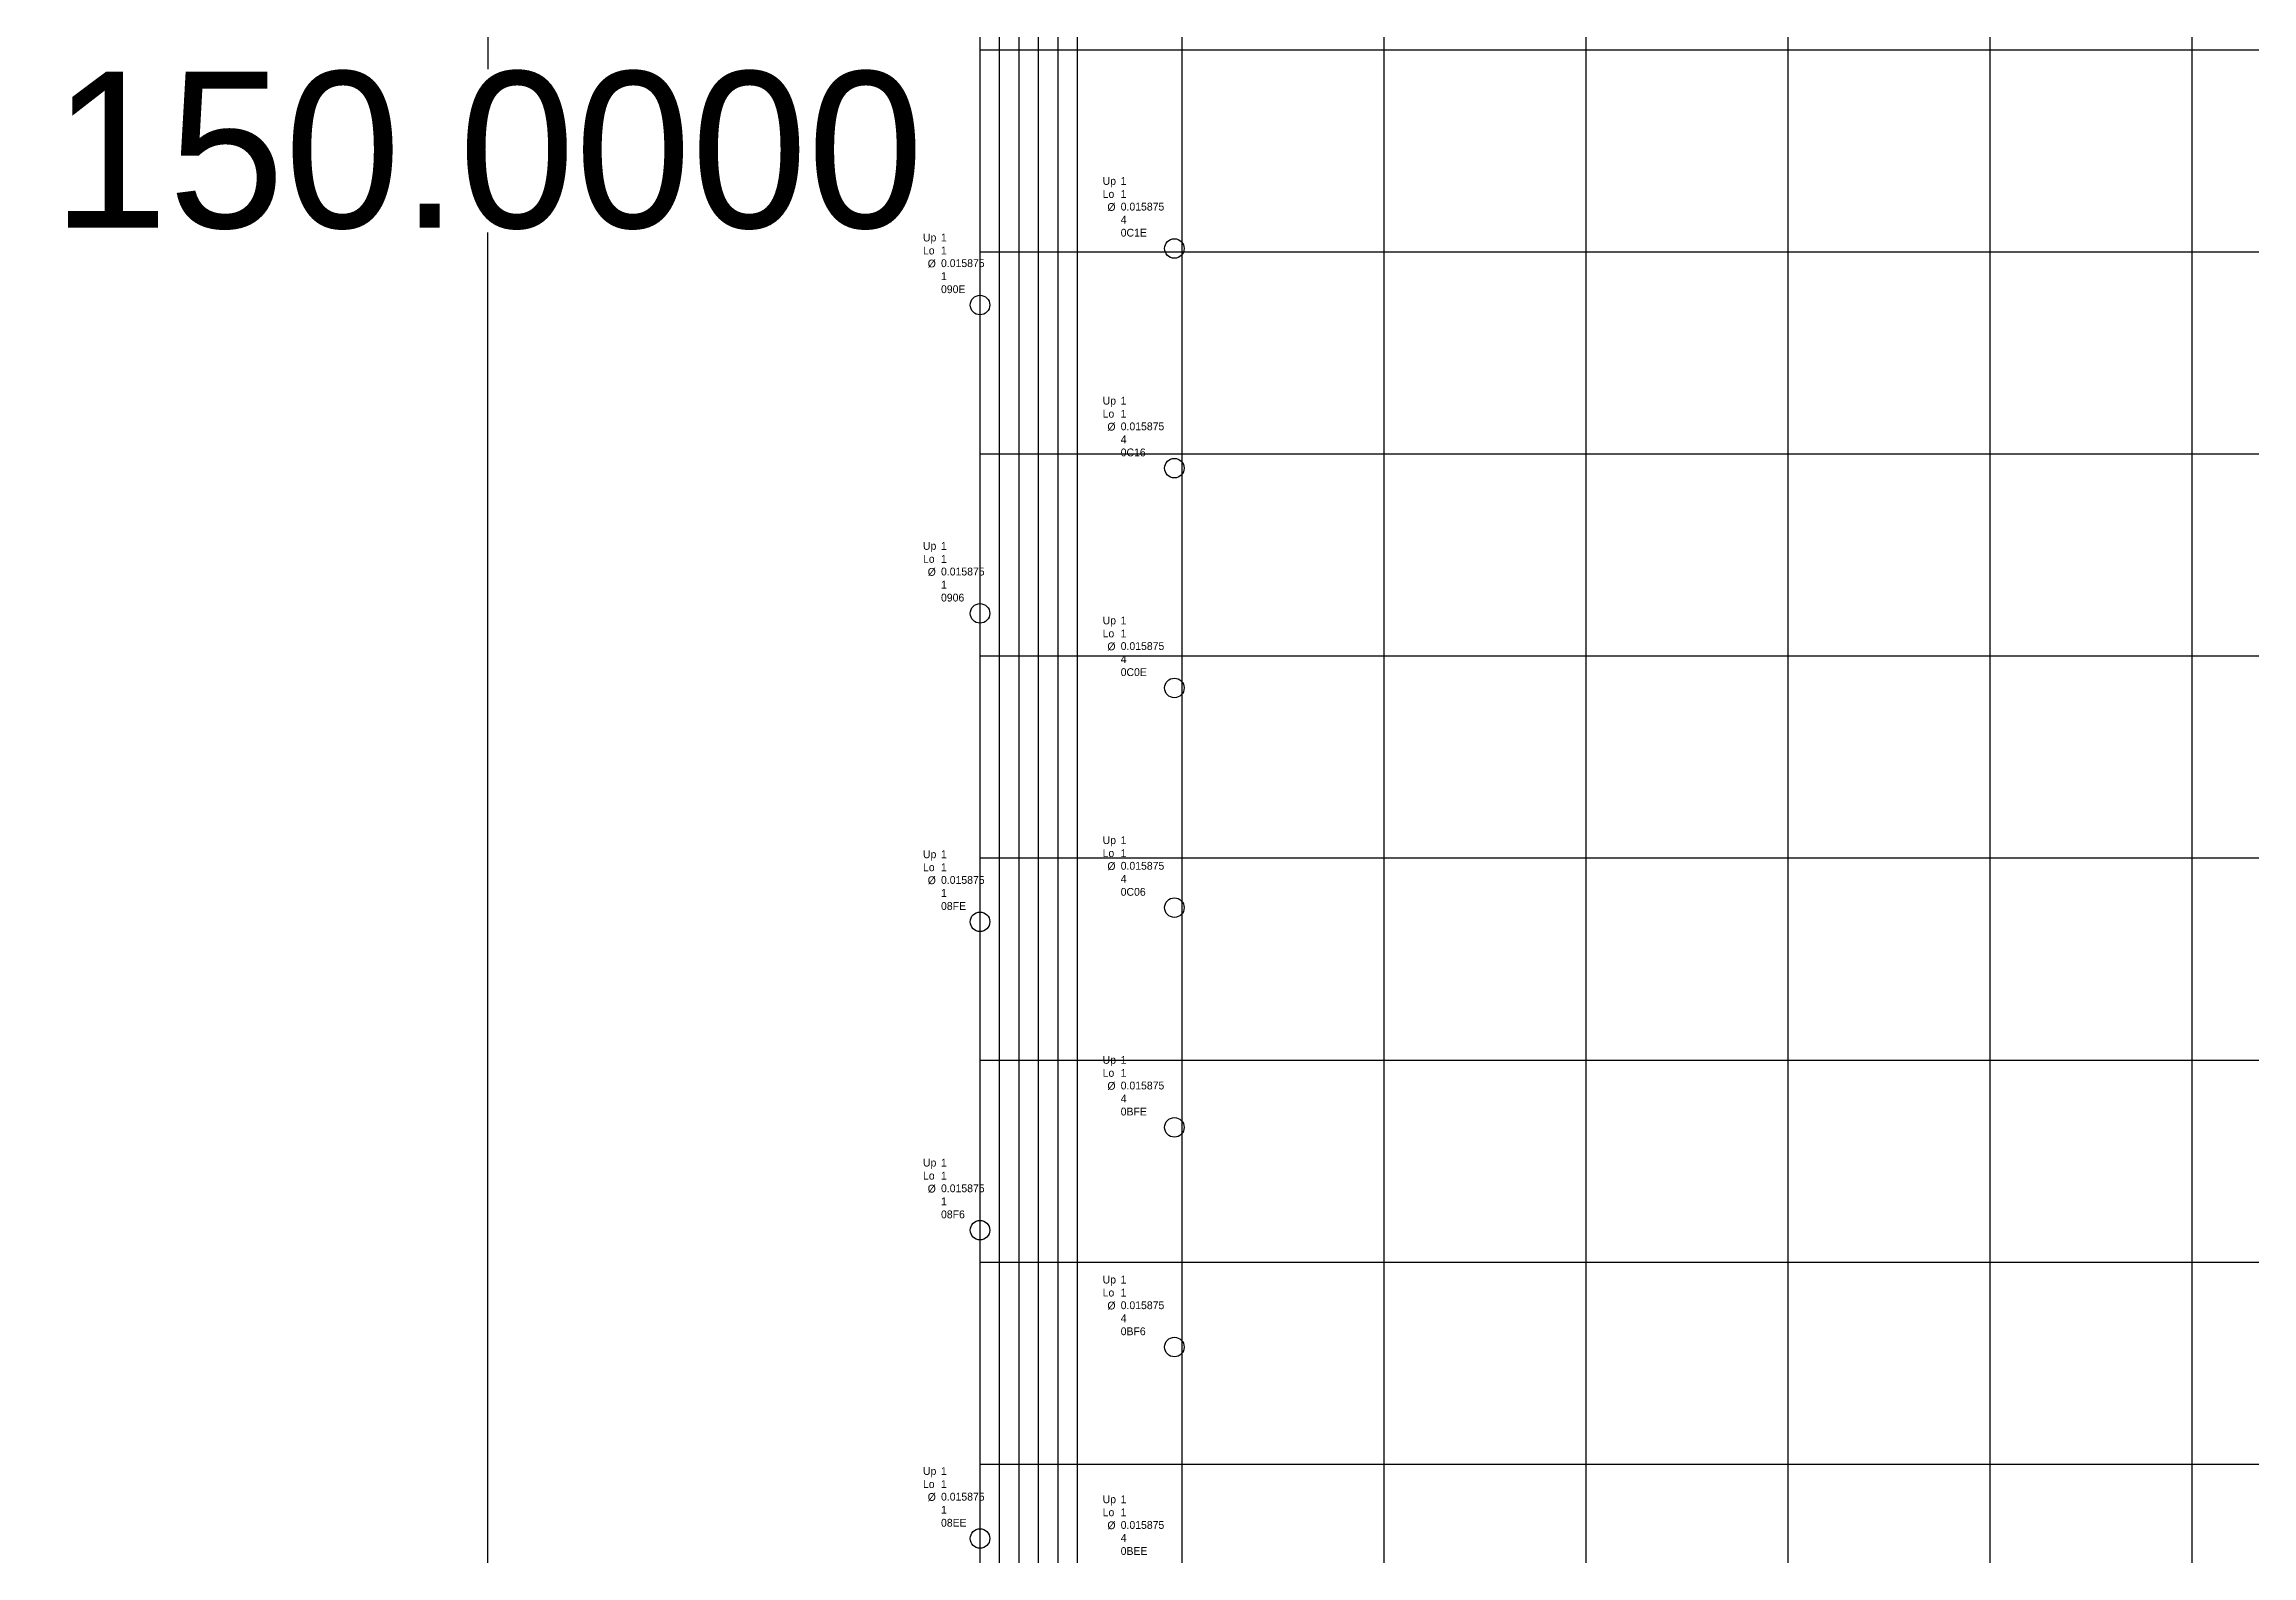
# Model space of a CAD drawing. Extents: x -24 to 199, y -12 to 167.
# Drawn here: x -24 to 32.6, y 39 to 77.7 of the extents above; entities that cross this region are included whole.
import ezdxf

# ---------------------------------------------------------------- set-up
doc = ezdxf.new("R2010")
doc.units = 0
doc.header["$MEASUREMENT"] = 0
doc.layers.get('0').update_dxf_attribs({"linetype": 'CONTINUOUS'})
doc.layers.get('Defpoints').update_dxf_attribs({"linetype": 'CONTINUOUS'})
doc.layers.add('PRIMARY', color=1, linetype='CONTINUOUS')
doc.layers.add('PRIMARYDATA', color=1, linetype='CONTINUOUS')
doc.dimstyles.get("Standard").update_dxf_attribs({"dimtxt": 0.18, "dimasz": 0.18, "dimexe": 0.18, "dimexo": 0.0625, "dimgap": 0.09, "dimtad": 0, "dimtih": 1, "dimtoh": 1, "dimdec": 4, "dimzin": 0, "dimdsep": 46, "dimtxsty": 'Standard', "dimcen": 0.09, "dimadec": 0, "dimazin": 0, "dimtfac": 1, "dimtdec": 4, "dimtofl": 0, "dimtmove": 0, "dimatfit": 3, "dimfxl": 1, "dimtolj": 1, "dimtzin": 0, "dimarcsym": 0})

# ---------------------------------------------------------------- blocks, each defined once
blk = doc.blocks.new('CY_ROD')
for s, p in [('Up', (-0.46, 1.328)), ('Lo', (-0.46, 0.995)), ('%%c', (-0.339, 0.663))]:
    blk.add_text(s, height=0.2).set_placement(p)
at = {"layer": 'PRIMARYDATA', "linetype": 'Continuous'}
for tag, p in [('@UPPER', (-0.001, 1.327)), ('@LOWER', (-0.001, 0.994)), ('@DIAM', (0.002, 0.671)), ('@GROUP', (0.002, 0.337)), ('@HANDLE', (0.002, 0.004))]:
    blk.add_attdef(tag, p, '', height=0.2, dxfattribs=at)
blk = doc.blocks.new('*D4')
at = {"layer": 'Defpoints', "color": 0, "linetype": 'Continuous', "transparency": 16777216}
for p in [(-12.6, 150), (0, 150), (0, 0)]:
    blk.add_point(p, dxfattribs=at)
at = {"layer": 'PRIMARY', "color": 170, "linetype": 'Continuous', "transparency": 16777216}
for p, q in [((-0.0625, 150), (-12.78, 150)), ((-0.0625, 0), (-12.78, 0))]:
    blk.add_line(p, q, dxfattribs=at)
at = {"layer": 'PRIMARY', "color": 170, "linetype": 'Continuous', "lineweight": -2, "transparency": 16777216}
for p, q in [((-12.6, 149.82), (-12.6, 77.09)), ((-12.6, 0.18), (-12.6, 72.91))]:
    blk.add_line(p, q, dxfattribs=at)
at = {"layer": 'PRIMARY', "color": 170, "linetype": 'Continuous', "transparency": 16777216}
for points in [[(-12.63, 149.82), (-12.57, 149.82), (-12.6, 150)], [(-12.63, 0.18), (-12.57, 0.18), (-12.6, 0)]]:
    blk.add_solid(points, dxfattribs=at)
at = {"layer": 'PRIMARY', "color": 0, "linetype": 'Continuous', "transparency": 16777216, "insert": (-12.6, 75), "char_height": 4, "attachment_point": 5}
blk.add_mtext('\\A1;150.0000', dxfattribs=at)

msp = doc.modelspace()

# ---------------------------------------------------------------- linework, layer by layer
at = {"layer": 'PRIMARY'}
for p, q in [((0, 0, -0.5), (0, 150, -0.5)), ((0.5, 0, -0.5), (0.5, 150, -0.5)), ((1, 0, -0.5), (1, 150, -0.5)), ((1.5, 0, -0.5), (1.5, 150, -0.5)), ((2, 0, -0.5), (2, 150, -0.5)), ((2.5, 0, -0.5), (2.5, 150, -0.5)), ((5.17241, 0, -0.5), (5.17241, 150, -0.5)), ((10.34483, 0, -0.5), (10.34483, 150, -0.5)), ((15.51724, 0, -0.5), (15.51724, 150, -0.5)), ((20.68966, 0, -0.5), (20.68966, 150, -0.5)), ((25.86207, 0, -0.5), (25.86207, 150, -0.5)), ((31.03448, 0, -0.5), (31.03448, 150, -0.5)), ((0, 77.58621, -0.5), (150, 77.58621, -0.5)), ((0, 72.41379, -0.5), (150, 72.41379, -0.5)), ((0, 67.24138, -0.5), (150, 67.24138, -0.5)), ((0, 62.06897, -0.5), (150, 62.06897, -0.5)), ((0, 56.89655, -0.5), (150, 56.89655, -0.5)), ((0, 51.72414, -0.5), (150, 51.72414, -0.5)), ((0, 46.55172, -0.5), (150, 46.55172, -0.5)), ((0, 41.37931, -0.5), (150, 41.37931, -0.5))]:
    msp.add_line(p, q, dxfattribs=at)
for centre in [(4.97678, 72.5, -0.5), (0, 71.05263, -0.5), (4.97678, 66.875, -0.5), (4.97678, 66.875, -0.5), (4.97678, 66.875, -0.5), (0, 63.15789, -0.5), (4.97678, 61.25, -0.5), (0, 55.26316, -0.5), (4.97678, 55.625, -0.5), (4.97678, 50, -0.5), (0, 47.36842, -0.5), (4.97678, 44.375, -0.5), (0, 39.47368, -0.5)]:
    msp.add_circle(centre, 0.25, dxfattribs=at)
at = {"layer": 'PRIMARY', "color": 2}
for centre in [(4.97678, 72.5, -0.5), (0, 71.05263, -0.5), (4.97678, 66.875, -0.5), (0, 63.15789, -0.5), (4.97678, 61.25, -0.5), (0, 55.26316, -0.5), (4.97678, 55.625, -0.5), (4.97678, 50, -0.5), (0, 47.36842, -0.5), (4.97678, 44.375, -0.5), (0, 39.47368, -0.5)]:
    msp.add_circle(centre, 0.25, dxfattribs=at)

# ---------------------------------------------------------------- block references
at = {"layer": 'PRIMARYDATA'}
for p, values in [((3.6, 72.8), {'@UPPER': '1', '@LOWER': '1', '@DIAM': '0.015875', '@GROUP': '4', '@HANDLE': '0C1E'}), ((-1, 71.35263), {'@UPPER': '1', '@LOWER': '1', '@DIAM': '0.015875', '@GROUP': '1', '@HANDLE': '090E'}), ((3.6, 67.175), {'@UPPER': '1', '@LOWER': '1', '@DIAM': '0.015875', '@GROUP': '4', '@HANDLE': '0C16'}), ((-1, 63.45789), {'@UPPER': '1', '@LOWER': '1', '@DIAM': '0.015875', '@GROUP': '1', '@HANDLE': '0906'}), ((3.6, 61.55), {'@UPPER': '1', '@LOWER': '1', '@DIAM': '0.015875', '@GROUP': '4', '@HANDLE': '0C0E'}), ((-1, 55.56316), {'@UPPER': '1', '@LOWER': '1', '@DIAM': '0.015875', '@GROUP': '1', '@HANDLE': '08FE'}), ((3.6, 55.925), {'@UPPER': '1', '@LOWER': '1', '@DIAM': '0.015875', '@GROUP': '4', '@HANDLE': '0C06'}), ((3.6, 50.3), {'@UPPER': '1', '@LOWER': '1', '@DIAM': '0.015875', '@GROUP': '4', '@HANDLE': '0BFE'}), ((-1, 47.66842), {'@UPPER': '1', '@LOWER': '1', '@DIAM': '0.015875', '@GROUP': '1', '@HANDLE': '08F6'}), ((3.6, 44.675), {'@UPPER': '1', '@LOWER': '1', '@DIAM': '0.015875', '@GROUP': '4', '@HANDLE': '0BF6'}), ((-1, 39.77368), {'@UPPER': '1', '@LOWER': '1', '@DIAM': '0.015875', '@GROUP': '1', '@HANDLE': '08EE'}), ((3.6, 39.05), {'@UPPER': '1', '@LOWER': '1', '@DIAM': '0.015875', '@GROUP': '4', '@HANDLE': '0BEE'})]:
    msp.add_blockref('CY_ROD', p, dxfattribs=at).add_auto_attribs(values)

# ---------------------------------------------------------------- dimensions: what is measured, and where the dimension line sits
at = {"layer": 'PRIMARY', "color": 170, "linetype": 'Continuous'}
dim = msp.add_linear_dim(base=(-12.6, 150, -0.5), p1=(0, 0, -0.5), p2=(0, 150, -0.5), angle=90, dimstyle='Standard', override={"dimtxt": 4, "dimzin": 0, "dimclrd": 170, "dimclre": 170, "dimtdec": 0, "dimatfit": 1, "dimtzin": 0, "dimlwe": 65535}, dxfattribs=at)
dim.commit()
dim.dimension.update_dxf_attribs({"geometry": '*D4', "text_midpoint": (-12.6, 75, -0.5)})

doc.saveas('drawing.dxf')
